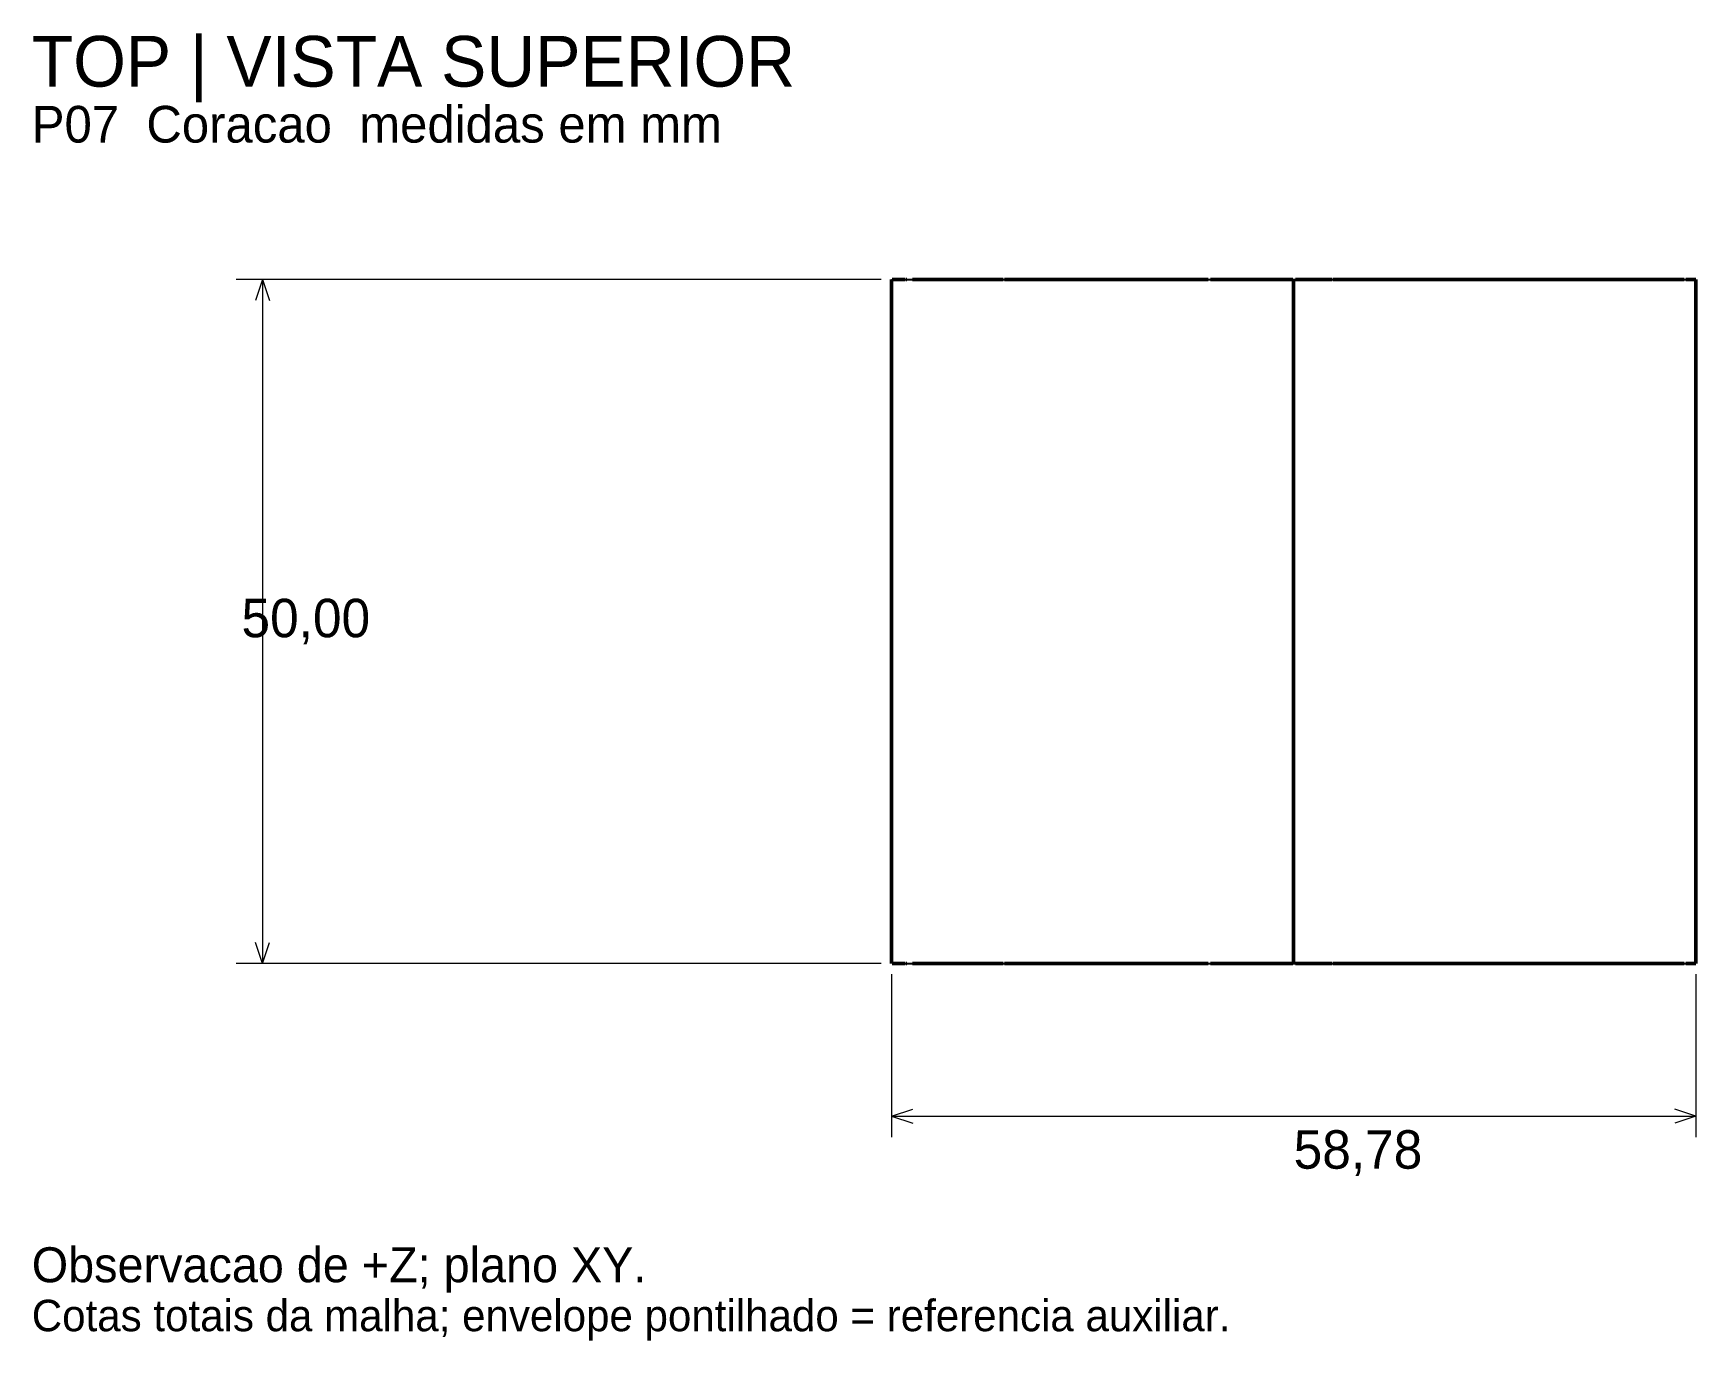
# Model space of a CAD drawing. Header units: millimetres. Extents: x 5 to 127, y 2 to 97.
import ezdxf

# ---------------------------------------------------------------- set-up
doc = ezdxf.new("R2010")
doc.units = ezdxf.units.MM
doc.linetypes.add('DOTTED', pattern=[1, 0, -1])
doc.linetypes.add('HIDDEN', pattern=[4.5, 3, -1.5])
for name, color, linetype, lineweight in [('HIDDEN', 8, 'HIDDEN', 25), ('REFERENCE', 8, 'DOTTED', 13), ('TEXT', 7, 'CONTINUOUS', 18), ('THIN', 7, 'CONTINUOUS', 18), ('VISIBLE', 7, 'CONTINUOUS', 50)]:
    doc.layers.add(name, color=color, linetype=linetype, lineweight=lineweight)

msp = doc.modelspace()

# ---------------------------------------------------------------- linework, layer by layer
at = {"layer": 'HIDDEN'}
for p, q in [((67.77, 79.31), (67.82, 79.31)), ((67.82, 79.31), (67.88, 79.31)), ((67.88, 79.31), (68.13, 79.31)), ((68.13, 79.31), (68.44, 79.31)), ((68.44, 79.31), (68.81, 79.31)), ((68.81, 79.31), (69.23, 79.31)), ((69.23, 79.31), (69.71, 79.31)), ((69.71, 79.31), (70.26, 79.31)), ((70.26, 79.31), (70.87, 79.31)), ((70.87, 79.31), (71.55, 79.31)), ((71.55, 79.31), (72.3, 79.31)), ((72.3, 79.31), (73.12, 79.31)), ((73.12, 79.31), (74.58, 79.31)), ((74.58, 79.31), (76.85, 79.31)), ((76.85, 79.31), (79.72, 79.31)), ((79.72, 79.31), (82.95, 79.31)), ((82.95, 79.31), (86.31, 79.31)), ((86.31, 79.31), (89.58, 79.31)), ((89.58, 79.31), (92.52, 79.31)), ((92.52, 79.31), (94.91, 79.31)), ((94.91, 79.31), (96.52, 79.31)), ((96.52, 79.31), (97.11, 79.31)), ((97.11, 29.31), (97.11, 79.31)), ((97.11, 79.31), (97.33, 79.31)), ((97.33, 79.31), (97.91, 79.31)), ((97.91, 79.31), (98.87, 79.31)), ((98.87, 79.31), (100.19, 79.31)), ((100.19, 79.31), (101.88, 79.31)), ((101.88, 79.31), (103.92, 79.31)), ((103.92, 79.31), (106.31, 79.31)), ((106.31, 79.31), (109.04, 79.31)), ((109.04, 79.31), (112.12, 79.31)), ((112.12, 79.31), (115.52, 79.31)), ((115.52, 79.31), (117.04, 79.31)), ((117.04, 79.31), (118.32, 79.31)), ((118.32, 79.31), (119.39, 79.31)), ((119.39, 79.31), (120.27, 79.31)), ((120.27, 79.31), (120.98, 79.31)), ((120.98, 79.31), (121.55, 79.31)), ((121.55, 79.31), (121.99, 79.31)), ((121.99, 79.31), (122.33, 79.31)), ((122.33, 79.31), (122.59, 79.31)), ((122.59, 79.31), (122.79, 79.31)), ((122.79, 79.31), (123.25, 79.31)), ((123.25, 79.31), (123.68, 79.31)), ((123.68, 79.31), (124.07, 79.31)), ((124.07, 79.31), (124.43, 79.31)), ((124.43, 79.31), (124.75, 79.31)), ((124.75, 79.31), (125.05, 79.31)), ((125.05, 79.31), (125.32, 79.31)), ((125.32, 79.31), (125.57, 79.31)), ((125.57, 79.31), (125.79, 79.31)), ((125.79, 79.31), (125.99, 79.31)), ((125.99, 79.31), (126.19, 79.31)), ((126.19, 79.31), (126.35, 79.31)), ((126.35, 79.31), (126.45, 79.31)), ((126.45, 79.31), (126.5, 79.31)), ((67.77, 29.31), (67.82, 29.31)), ((67.82, 29.31), (67.88, 29.31)), ((67.88, 29.31), (68.13, 29.31)), ((68.13, 29.31), (68.44, 29.31)), ((68.44, 29.31), (68.81, 29.31)), ((68.81, 29.31), (69.23, 29.31)), ((69.23, 29.31), (69.71, 29.31)), ((69.71, 29.31), (70.26, 29.31)), ((70.26, 29.31), (70.87, 29.31)), ((70.87, 29.31), (71.55, 29.31)), ((71.55, 29.31), (72.3, 29.31)), ((72.3, 29.31), (73.12, 29.31)), ((73.12, 29.31), (74.58, 29.31)), ((74.58, 29.31), (76.85, 29.31)), ((76.85, 29.31), (79.72, 29.31)), ((79.72, 29.31), (82.95, 29.31)), ((82.95, 29.31), (86.31, 29.31)), ((86.31, 29.31), (89.58, 29.31)), ((89.58, 29.31), (92.52, 29.31)), ((92.52, 29.31), (94.91, 29.31)), ((94.91, 29.31), (96.52, 29.31)), ((96.52, 29.31), (97.11, 29.31)), ((97.11, 29.31), (97.33, 29.31)), ((97.33, 29.31), (97.91, 29.31)), ((97.91, 29.31), (98.87, 29.31)), ((98.87, 29.31), (100.19, 29.31)), ((100.19, 29.31), (101.88, 29.31)), ((101.88, 29.31), (103.92, 29.31)), ((103.92, 29.31), (106.31, 29.31)), ((106.31, 29.31), (109.04, 29.31)), ((109.04, 29.31), (112.12, 29.31)), ((112.12, 29.31), (115.52, 29.31)), ((115.52, 29.31), (117.04, 29.31)), ((117.04, 29.31), (118.32, 29.31)), ((118.32, 29.31), (119.39, 29.31)), ((119.39, 29.31), (120.27, 29.31)), ((120.27, 29.31), (120.98, 29.31)), ((120.98, 29.31), (121.55, 29.31)), ((121.55, 29.31), (121.99, 29.31)), ((121.99, 29.31), (122.33, 29.31)), ((122.33, 29.31), (122.59, 29.31)), ((122.59, 29.31), (122.79, 29.31)), ((122.79, 29.31), (123.25, 29.31)), ((123.25, 29.31), (123.68, 29.31)), ((123.68, 29.31), (124.07, 29.31)), ((124.07, 29.31), (124.43, 29.31)), ((124.43, 29.31), (124.75, 29.31)), ((124.75, 29.31), (125.05, 29.31)), ((125.05, 29.31), (125.32, 29.31)), ((125.32, 29.31), (125.57, 29.31)), ((125.57, 29.31), (125.79, 29.31)), ((125.79, 29.31), (125.99, 29.31)), ((125.99, 29.31), (126.19, 29.31)), ((126.19, 29.31), (126.35, 29.31)), ((126.35, 29.31), (126.45, 29.31)), ((126.45, 29.31), (126.5, 29.31))]:
    msp.add_line(p, q, dxfattribs=at)
at = {"layer": 'REFERENCE'}
for p, q in [((67.72, 79.31), (126.5, 79.31)), ((67.72, 29.31), (67.72, 79.31)), ((126.5, 79.31), (126.5, 29.31)), ((126.5, 29.31), (67.72, 29.31))]:
    msp.add_line(p, q, dxfattribs=at)
at = {"layer": 'THIN'}
for p, q in [((66.96, 79.31), (19.81, 79.31)), ((21.72, 79.31), (21.21, 77.77)), ((21.72, 79.31), (21.72, 29.31)), ((21.72, 79.31), (22.23, 77.77)), ((21.72, 29.31), (21.21, 30.84)), ((21.72, 29.31), (22.23, 30.84)), ((66.96, 29.31), (19.81, 29.31)), ((67.72, 28.54), (67.72, 16.61)), ((126.5, 28.54), (126.5, 16.61)), ((67.72, 18.15), (69.26, 18.66)), ((126.5, 18.15), (124.97, 18.66)), ((67.72, 18.15), (126.5, 18.15)), ((67.72, 18.15), (69.26, 17.63)), ((126.5, 18.15), (124.97, 17.63))]:
    msp.add_line(p, q, dxfattribs=at)
at = {"layer": 'VISIBLE'}
for p, q in [((67.72, 29.31), (67.72, 79.31)), ((67.76, 79.31), (67.8, 79.31)), ((67.8, 79.31), (67.85, 79.31)), ((67.85, 79.31), (67.92, 79.31)), ((67.92, 79.31), (67.99, 79.31)), ((67.99, 79.31), (68.06, 79.31)), ((68.06, 79.31), (68.14, 79.31)), ((68.14, 79.31), (68.22, 79.31)), ((68.22, 79.31), (68.29, 79.31)), ((68.29, 79.31), (68.37, 79.31)), ((68.37, 79.31), (68.46, 79.31)), ((68.46, 79.31), (68.54, 79.31)), ((68.54, 79.31), (68.63, 79.31)), ((68.63, 79.31), (68.72, 79.31)), ((68.78, 79.31), (68.84, 79.31)), ((69.24, 79.31), (69.29, 79.31)), ((69.29, 79.31), (69.36, 79.31)), ((69.36, 79.31), (69.44, 79.31)), ((69.44, 79.31), (69.54, 79.31)), ((69.54, 79.31), (69.66, 79.31)), ((69.66, 79.31), (69.79, 79.31)), ((69.79, 79.31), (69.94, 79.31)), ((69.94, 79.31), (70.1, 79.31)), ((70.1, 79.31), (70.39, 79.31)), ((70.39, 79.31), (70.73, 79.31)), ((70.73, 79.31), (71.12, 79.31)), ((71.12, 79.31), (71.54, 79.31)), ((71.54, 79.31), (71.99, 79.31)), ((71.99, 79.31), (72.47, 79.31)), ((72.47, 79.31), (72.96, 79.31)), ((72.96, 79.31), (73.47, 79.31)), ((73.47, 79.31), (73.98, 79.31)), ((73.98, 79.31), (74.49, 79.31)), ((74.49, 79.31), (74.76, 79.31)), ((74.76, 79.31), (74.98, 79.31)), ((74.98, 79.31), (75.16, 79.31)), ((75.16, 79.31), (75.32, 79.31)), ((75.32, 79.31), (75.44, 79.31)), ((75.44, 79.31), (75.55, 79.31)), ((75.55, 79.31), (75.64, 79.31)), ((75.64, 79.31), (75.72, 79.31)), ((75.72, 79.31), (75.8, 79.31)), ((75.8, 79.31), (75.88, 79.31)), ((75.98, 79.31), (76.02, 79.31)), ((76.02, 79.31), (76.1, 79.31)), ((76.1, 79.31), (76.19, 79.31)), ((76.19, 79.31), (76.23, 79.31)), ((76.23, 79.31), (76.27, 79.31)), ((76.27, 79.31), (76.45, 79.31)), ((76.45, 79.31), (76.67, 79.31)), ((76.67, 79.31), (76.93, 79.31)), ((76.93, 79.31), (77.22, 79.31)), ((77.22, 79.31), (77.53, 79.31)), ((77.53, 79.31), (77.85, 79.31)), ((77.85, 79.31), (78.17, 79.31)), ((78.17, 79.31), (78.49, 79.31)), ((78.49, 79.31), (78.8, 79.31)), ((78.8, 79.31), (79.08, 79.31)), ((79.08, 79.31), (79.46, 79.31)), ((79.46, 79.31), (79.86, 79.31)), ((79.86, 79.31), (80.27, 79.31)), ((80.27, 79.31), (80.69, 79.31)), ((80.69, 79.31), (81.11, 79.31)), ((81.11, 79.31), (81.53, 79.31)), ((81.53, 79.31), (81.93, 79.31)), ((81.93, 79.31), (82.32, 79.31)), ((82.32, 79.31), (82.69, 79.31)), ((82.69, 79.31), (83.03, 79.31)), ((83.03, 79.31), (83.16, 79.31)), ((83.16, 79.31), (83.28, 79.31)), ((83.28, 79.31), (83.39, 79.31)), ((83.39, 79.31), (83.51, 79.31)), ((83.51, 79.31), (83.61, 79.31)), ((83.61, 79.31), (83.7, 79.31)), ((83.7, 79.31), (83.79, 79.31)), ((83.79, 79.31), (83.85, 79.31)), ((83.85, 79.31), (83.91, 79.31)), ((83.94, 79.31), (83.99, 79.31)), ((83.99, 79.31), (84.2, 79.31)), ((84.2, 79.31), (84.35, 79.31)), ((84.35, 79.31), (84.53, 79.31)), ((84.53, 79.31), (84.73, 79.31)), ((84.73, 79.31), (84.96, 79.31)), ((84.96, 79.31), (85.2, 79.31)), ((85.2, 79.31), (85.46, 79.31)), ((85.46, 79.31), (85.72, 79.31)), ((85.72, 79.31), (86.17, 79.31)), ((86.17, 79.31), (86.57, 79.31)), ((86.57, 79.31), (86.93, 79.31)), ((86.93, 79.31), (87.27, 79.31)), ((87.27, 79.31), (87.58, 79.31)), ((87.58, 79.31), (87.89, 79.31)), ((87.89, 79.31), (88.19, 79.31)), ((88.19, 79.31), (88.5, 79.31)), ((88.5, 79.31), (88.82, 79.31)), ((88.82, 79.31), (89.16, 79.31)), ((89.16, 79.31), (89.36, 79.31)), ((89.36, 79.31), (89.55, 79.31)), ((89.55, 79.31), (89.73, 79.31)), ((89.73, 79.31), (89.91, 79.31)), ((89.91, 79.31), (90.07, 79.31)), ((90.07, 79.31), (90.22, 79.31)), ((90.22, 79.31), (90.35, 79.31)), ((90.35, 79.31), (90.48, 79.31)), ((90.48, 79.31), (90.59, 79.31)), ((90.59, 79.31), (90.69, 79.31)), ((90.69, 79.31), (90.73, 79.31)), ((90.73, 79.31), (90.77, 79.31)), ((90.77, 79.31), (90.81, 79.31)), ((90.81, 79.31), (90.85, 79.31)), ((91.02, 79.31), (91.12, 79.31)), ((91.12, 79.31), (91.31, 79.31)), ((91.31, 79.31), (91.56, 79.31)), ((91.56, 79.31), (91.87, 79.31)), ((91.87, 79.31), (92.21, 79.31)), ((92.21, 79.31), (92.56, 79.31)), ((92.56, 79.31), (92.92, 79.31)), ((92.92, 79.31), (93.27, 79.31)), ((93.27, 79.31), (93.58, 79.31)), ((93.58, 79.31), (93.85, 79.31)), ((93.85, 79.31), (94.08, 79.31)), ((94.08, 79.31), (94.33, 79.31)), ((94.33, 79.31), (94.6, 79.31)), ((94.6, 79.31), (94.87, 79.31)), ((94.87, 79.31), (95.15, 79.31)), ((95.15, 79.31), (95.43, 79.31)), ((95.43, 79.31), (95.7, 79.31)), ((95.7, 79.31), (95.97, 79.31)), ((95.97, 79.31), (96.22, 79.31)), ((96.22, 79.31), (96.46, 79.31)), ((96.46, 79.31), (96.55, 79.31)), ((96.55, 79.31), (96.64, 79.31)), ((96.64, 79.31), (96.73, 79.31)), ((96.73, 79.31), (96.81, 79.31)), ((96.81, 79.31), (96.89, 79.31)), ((96.89, 79.31), (96.96, 79.31)), ((96.96, 79.31), (97.01, 79.31)), ((97.01, 79.31), (97.06, 79.31)), ((97.11, 29.31), (97.11, 79.31)), ((97.25, 79.31), (97.29, 79.31)), ((97.29, 79.31), (97.33, 79.31)), ((97.33, 79.31), (97.37, 79.31)), ((97.37, 79.31), (97.41, 79.31)), ((97.41, 79.31), (97.45, 79.31)), ((97.45, 79.31), (97.64, 79.31)), ((97.64, 79.31), (97.89, 79.31)), ((97.89, 79.31), (98.16, 79.31)), ((98.16, 79.31), (98.45, 79.31)), ((98.45, 79.31), (98.76, 79.31)), ((98.76, 79.31), (99.05, 79.31)), ((99.05, 79.31), (99.33, 79.31)), ((99.33, 79.31), (99.57, 79.31)), ((99.57, 79.31), (99.77, 79.31)), ((99.77, 79.31), (99.91, 79.31)), ((99.98, 79.31), (100.03, 79.31)), ((100.03, 79.31), (100.07, 79.31)), ((100.07, 79.31), (100.12, 79.31)), ((100.12, 79.31), (100.17, 79.31)), ((100.17, 79.31), (100.23, 79.31)), ((100.23, 79.31), (100.29, 79.31)), ((100.29, 79.31), (100.35, 79.31)), ((100.35, 79.31), (100.63, 79.31)), ((100.63, 79.31), (100.95, 79.31)), ((100.95, 79.31), (101.32, 79.31)), ((101.32, 79.31), (101.71, 79.31)), ((101.71, 79.31), (102.11, 79.31)), ((102.11, 79.31), (102.51, 79.31)), ((102.51, 79.31), (102.9, 79.31)), ((102.9, 79.31), (103.26, 79.31)), ((103.26, 79.31), (103.59, 79.31)), ((103.59, 79.31), (103.87, 79.31)), ((103.87, 79.31), (103.91, 79.31)), ((103.91, 79.31), (103.95, 79.31)), ((103.95, 79.31), (104, 79.31)), ((104, 79.31), (104.1, 79.31)), ((104.1, 79.31), (104.15, 79.31)), ((104.15, 79.31), (104.2, 79.31)), ((104.2, 79.31), (104.25, 79.31)), ((104.25, 79.31), (104.3, 79.31)), ((104.3, 79.31), (104.34, 79.31)), ((104.34, 79.31), (104.44, 79.31)), ((104.44, 79.31), (104.57, 79.31)), ((104.57, 79.31), (104.71, 79.31)), ((104.71, 79.31), (104.88, 79.31)), ((104.88, 79.31), (105.06, 79.31)), ((105.06, 79.31), (105.26, 79.31)), ((105.26, 79.31), (105.48, 79.31)), ((105.48, 79.31), (105.71, 79.31)), ((105.71, 79.31), (105.95, 79.31)), ((105.95, 79.31), (106.2, 79.31)), ((106.2, 79.31), (106.37, 79.31)), ((106.37, 79.31), (106.54, 79.31)), ((106.54, 79.31), (106.73, 79.31)), ((106.73, 79.31), (106.95, 79.31)), ((106.95, 79.31), (107.2, 79.31)), ((107.2, 79.31), (107.49, 79.31)), ((107.49, 79.31), (107.84, 79.31)), ((107.84, 79.31), (108.26, 79.31)), ((108.26, 79.31), (108.75, 79.31)), ((108.75, 79.31), (109.32, 79.31)), ((109.32, 79.31), (110.02, 79.31)), ((110.02, 79.31), (110.6, 79.31)), ((110.6, 79.31), (111.08, 79.31)), ((111.08, 79.31), (111.49, 79.31)), ((111.49, 79.31), (111.85, 79.31)), ((111.85, 79.31), (112.17, 79.31)), ((112.17, 79.31), (112.48, 79.31)), ((112.48, 79.31), (112.81, 79.31)), ((112.81, 79.31), (113.17, 79.31)), ((113.17, 79.31), (113.59, 79.31)), ((113.59, 79.31), (113.96, 79.31)), ((113.96, 79.31), (114.34, 79.31)), ((114.34, 79.31), (114.71, 79.31)), ((114.71, 79.31), (115.08, 79.31)), ((115.08, 79.31), (115.44, 79.31)), ((115.44, 79.31), (115.79, 79.31)), ((115.79, 79.31), (116.13, 79.31)), ((116.13, 79.31), (116.45, 79.31)), ((116.45, 79.31), (116.75, 79.31)), ((116.75, 79.31), (117.03, 79.31)), ((117.03, 79.31), (117.28, 79.31)), ((117.28, 79.31), (117.5, 79.31)), ((117.5, 79.31), (117.7, 79.31)), ((117.7, 79.31), (117.87, 79.31)), ((117.87, 79.31), (118.03, 79.31)), ((118.03, 79.31), (118.18, 79.31)), ((118.18, 79.31), (118.32, 79.31)), ((118.32, 79.31), (118.47, 79.31)), ((118.47, 79.31), (118.61, 79.31)), ((118.61, 79.31), (118.77, 79.31)), ((118.77, 79.31), (119.35, 79.31)), ((119.35, 79.31), (119.94, 79.31)), ((119.94, 79.31), (120.53, 79.31)), ((120.53, 79.31), (121.12, 79.31)), ((121.12, 79.31), (121.69, 79.31)), ((121.69, 79.31), (122.24, 79.31)), ((122.24, 79.31), (122.77, 79.31)), ((122.77, 79.31), (123.25, 79.31)), ((123.25, 79.31), (123.7, 79.31)), ((123.7, 79.31), (124.08, 79.31)), ((124.08, 79.31), (124.27, 79.31)), ((124.27, 79.31), (124.46, 79.31)), ((124.46, 79.31), (124.65, 79.31)), ((124.65, 79.31), (124.84, 79.31)), ((124.84, 79.31), (125.02, 79.31)), ((125.02, 79.31), (125.18, 79.31)), ((125.18, 79.31), (125.33, 79.31)), ((125.33, 79.31), (125.46, 79.31)), ((125.46, 79.31), (125.57, 79.31)), ((125.57, 79.31), (125.65, 79.31)), ((125.79, 79.31), (126.03, 79.31)), ((126.03, 79.31), (126.22, 79.31)), ((126.22, 79.31), (126.36, 79.31)), ((126.36, 79.31), (126.46, 79.31)), ((126.46, 79.31), (126.5, 79.31)), ((126.5, 29.31), (126.5, 79.31)), ((67.76, 29.31), (67.8, 29.31)), ((67.8, 29.31), (67.85, 29.31)), ((67.85, 29.31), (67.92, 29.31)), ((67.92, 29.31), (67.99, 29.31)), ((67.99, 29.31), (68.06, 29.31)), ((68.06, 29.31), (68.14, 29.31)), ((68.14, 29.31), (68.22, 29.31)), ((68.22, 29.31), (68.29, 29.31)), ((68.29, 29.31), (68.37, 29.31)), ((68.37, 29.31), (68.46, 29.31)), ((68.46, 29.31), (68.54, 29.31)), ((68.54, 29.31), (68.63, 29.31)), ((68.63, 29.31), (68.72, 29.31)), ((68.78, 29.31), (68.84, 29.31)), ((69.24, 29.31), (69.29, 29.31)), ((69.29, 29.31), (69.36, 29.31)), ((69.36, 29.31), (69.44, 29.31)), ((69.44, 29.31), (69.54, 29.31)), ((69.54, 29.31), (69.66, 29.31)), ((69.66, 29.31), (69.79, 29.31)), ((69.79, 29.31), (69.94, 29.31)), ((69.94, 29.31), (70.1, 29.31)), ((70.1, 29.31), (70.39, 29.31)), ((70.39, 29.31), (70.73, 29.31)), ((70.73, 29.31), (71.12, 29.31)), ((71.12, 29.31), (71.54, 29.31)), ((71.54, 29.31), (71.99, 29.31)), ((71.99, 29.31), (72.47, 29.31)), ((72.47, 29.31), (72.96, 29.31)), ((72.96, 29.31), (73.47, 29.31)), ((73.47, 29.31), (73.98, 29.31)), ((73.98, 29.31), (74.49, 29.31)), ((74.49, 29.31), (74.76, 29.31)), ((74.76, 29.31), (74.98, 29.31)), ((74.98, 29.31), (75.16, 29.31)), ((75.16, 29.31), (75.32, 29.31)), ((75.32, 29.31), (75.44, 29.31)), ((75.44, 29.31), (75.55, 29.31)), ((75.55, 29.31), (75.64, 29.31)), ((75.64, 29.31), (75.72, 29.31)), ((75.72, 29.31), (75.8, 29.31)), ((75.8, 29.31), (75.88, 29.31)), ((75.98, 29.31), (76.02, 29.31)), ((76.02, 29.31), (76.1, 29.31)), ((76.1, 29.31), (76.19, 29.31)), ((76.19, 29.31), (76.23, 29.31)), ((76.23, 29.31), (76.27, 29.31)), ((76.27, 29.31), (76.45, 29.31)), ((76.45, 29.31), (76.67, 29.31)), ((76.67, 29.31), (76.93, 29.31)), ((76.93, 29.31), (77.22, 29.31)), ((77.22, 29.31), (77.53, 29.31)), ((77.53, 29.31), (77.85, 29.31)), ((77.85, 29.31), (78.17, 29.31)), ((78.17, 29.31), (78.49, 29.31)), ((78.49, 29.31), (78.8, 29.31)), ((78.8, 29.31), (79.08, 29.31)), ((79.08, 29.31), (79.46, 29.31)), ((79.46, 29.31), (79.86, 29.31)), ((79.86, 29.31), (80.27, 29.31)), ((80.27, 29.31), (80.69, 29.31)), ((80.69, 29.31), (81.11, 29.31)), ((81.11, 29.31), (81.53, 29.31)), ((81.53, 29.31), (81.93, 29.31)), ((81.93, 29.31), (82.32, 29.31)), ((82.32, 29.31), (82.69, 29.31)), ((82.69, 29.31), (83.03, 29.31)), ((83.03, 29.31), (83.16, 29.31)), ((83.16, 29.31), (83.28, 29.31)), ((83.28, 29.31), (83.39, 29.31)), ((83.39, 29.31), (83.51, 29.31)), ((83.51, 29.31), (83.61, 29.31)), ((83.61, 29.31), (83.7, 29.31)), ((83.7, 29.31), (83.79, 29.31)), ((83.79, 29.31), (83.85, 29.31)), ((83.85, 29.31), (83.91, 29.31)), ((83.94, 29.31), (83.99, 29.31)), ((83.99, 29.31), (84.2, 29.31)), ((84.2, 29.31), (84.35, 29.31)), ((84.35, 29.31), (84.53, 29.31)), ((84.53, 29.31), (84.73, 29.31)), ((84.73, 29.31), (84.96, 29.31)), ((84.96, 29.31), (85.2, 29.31)), ((85.2, 29.31), (85.46, 29.31)), ((85.46, 29.31), (85.72, 29.31)), ((85.72, 29.31), (86.17, 29.31)), ((86.17, 29.31), (86.57, 29.31)), ((86.57, 29.31), (86.93, 29.31)), ((86.93, 29.31), (87.27, 29.31)), ((87.27, 29.31), (87.58, 29.31)), ((87.58, 29.31), (87.89, 29.31)), ((87.89, 29.31), (88.19, 29.31)), ((88.19, 29.31), (88.5, 29.31)), ((88.5, 29.31), (88.82, 29.31)), ((88.82, 29.31), (89.16, 29.31)), ((89.16, 29.31), (89.36, 29.31)), ((89.36, 29.31), (89.55, 29.31)), ((89.55, 29.31), (89.73, 29.31)), ((89.73, 29.31), (89.91, 29.31)), ((89.91, 29.31), (90.07, 29.31)), ((90.07, 29.31), (90.22, 29.31)), ((90.22, 29.31), (90.35, 29.31)), ((90.35, 29.31), (90.48, 29.31)), ((90.48, 29.31), (90.59, 29.31)), ((90.59, 29.31), (90.69, 29.31)), ((90.69, 29.31), (90.73, 29.31)), ((90.73, 29.31), (90.77, 29.31)), ((90.77, 29.31), (90.81, 29.31)), ((90.81, 29.31), (90.85, 29.31)), ((91.02, 29.31), (91.12, 29.31)), ((91.12, 29.31), (91.31, 29.31)), ((91.31, 29.31), (91.56, 29.31)), ((91.56, 29.31), (91.87, 29.31)), ((91.87, 29.31), (92.21, 29.31)), ((92.21, 29.31), (92.56, 29.31)), ((92.56, 29.31), (92.92, 29.31)), ((92.92, 29.31), (93.27, 29.31)), ((93.27, 29.31), (93.58, 29.31)), ((93.58, 29.31), (93.85, 29.31)), ((93.85, 29.31), (94.08, 29.31)), ((94.08, 29.31), (94.33, 29.31)), ((94.33, 29.31), (94.6, 29.31)), ((94.6, 29.31), (94.87, 29.31)), ((94.87, 29.31), (95.15, 29.31)), ((95.15, 29.31), (95.43, 29.31)), ((95.43, 29.31), (95.7, 29.31)), ((95.7, 29.31), (95.97, 29.31)), ((95.97, 29.31), (96.22, 29.31)), ((96.22, 29.31), (96.46, 29.31)), ((96.46, 29.31), (96.55, 29.31)), ((96.55, 29.31), (96.64, 29.31)), ((96.64, 29.31), (96.73, 29.31)), ((96.73, 29.31), (96.81, 29.31)), ((96.81, 29.31), (96.89, 29.31)), ((96.89, 29.31), (96.96, 29.31)), ((96.96, 29.31), (97.01, 29.31)), ((97.01, 29.31), (97.06, 29.31)), ((97.25, 29.31), (97.29, 29.31)), ((97.29, 29.31), (97.33, 29.31)), ((97.33, 29.31), (97.37, 29.31)), ((97.37, 29.31), (97.41, 29.31)), ((97.41, 29.31), (97.45, 29.31)), ((97.45, 29.31), (97.64, 29.31)), ((97.64, 29.31), (97.89, 29.31)), ((97.89, 29.31), (98.16, 29.31)), ((98.16, 29.31), (98.45, 29.31)), ((98.45, 29.31), (98.76, 29.31)), ((98.76, 29.31), (99.05, 29.31)), ((99.05, 29.31), (99.33, 29.31)), ((99.33, 29.31), (99.57, 29.31)), ((99.57, 29.31), (99.77, 29.31)), ((99.77, 29.31), (99.91, 29.31)), ((99.98, 29.31), (100.03, 29.31)), ((100.03, 29.31), (100.07, 29.31)), ((100.07, 29.31), (100.12, 29.31)), ((100.12, 29.31), (100.17, 29.31)), ((100.17, 29.31), (100.23, 29.31)), ((100.23, 29.31), (100.29, 29.31)), ((100.29, 29.31), (100.35, 29.31)), ((100.35, 29.31), (100.63, 29.31)), ((100.63, 29.31), (100.95, 29.31)), ((100.95, 29.31), (101.32, 29.31)), ((101.32, 29.31), (101.71, 29.31)), ((101.71, 29.31), (102.11, 29.31)), ((102.11, 29.31), (102.51, 29.31)), ((102.51, 29.31), (102.9, 29.31)), ((102.9, 29.31), (103.26, 29.31)), ((103.26, 29.31), (103.59, 29.31)), ((103.59, 29.31), (103.87, 29.31)), ((103.87, 29.31), (103.91, 29.31)), ((103.91, 29.31), (103.95, 29.31)), ((103.95, 29.31), (104, 29.31)), ((104, 29.31), (104.1, 29.31)), ((104.1, 29.31), (104.15, 29.31)), ((104.15, 29.31), (104.2, 29.31)), ((104.2, 29.31), (104.25, 29.31)), ((104.25, 29.31), (104.3, 29.31)), ((104.3, 29.31), (104.34, 29.31)), ((104.34, 29.31), (104.44, 29.31)), ((104.44, 29.31), (104.57, 29.31)), ((104.57, 29.31), (104.71, 29.31)), ((104.71, 29.31), (104.88, 29.31)), ((104.88, 29.31), (105.06, 29.31)), ((105.06, 29.31), (105.26, 29.31)), ((105.26, 29.31), (105.48, 29.31)), ((105.48, 29.31), (105.71, 29.31)), ((105.71, 29.31), (105.95, 29.31)), ((105.95, 29.31), (106.2, 29.31)), ((106.2, 29.31), (106.37, 29.31)), ((106.37, 29.31), (106.54, 29.31)), ((106.54, 29.31), (106.73, 29.31)), ((106.73, 29.31), (106.95, 29.31)), ((106.95, 29.31), (107.2, 29.31)), ((107.2, 29.31), (107.49, 29.31)), ((107.49, 29.31), (107.84, 29.31)), ((107.84, 29.31), (108.26, 29.31)), ((108.26, 29.31), (108.75, 29.31)), ((108.75, 29.31), (109.32, 29.31)), ((109.32, 29.31), (110.02, 29.31)), ((110.02, 29.31), (110.6, 29.31)), ((110.6, 29.31), (111.08, 29.31)), ((111.08, 29.31), (111.49, 29.31)), ((111.49, 29.31), (111.85, 29.31)), ((111.85, 29.31), (112.17, 29.31)), ((112.17, 29.31), (112.48, 29.31)), ((112.48, 29.31), (112.81, 29.31)), ((112.81, 29.31), (113.17, 29.31)), ((113.17, 29.31), (113.59, 29.31)), ((113.59, 29.31), (113.96, 29.31)), ((113.96, 29.31), (114.34, 29.31)), ((114.34, 29.31), (114.71, 29.31)), ((114.71, 29.31), (115.08, 29.31)), ((115.08, 29.31), (115.44, 29.31)), ((115.44, 29.31), (115.79, 29.31)), ((115.79, 29.31), (116.13, 29.31)), ((116.13, 29.31), (116.45, 29.31)), ((116.45, 29.31), (116.75, 29.31)), ((116.75, 29.31), (117.03, 29.31)), ((117.03, 29.31), (117.28, 29.31)), ((117.28, 29.31), (117.5, 29.31)), ((117.5, 29.31), (117.7, 29.31)), ((117.7, 29.31), (117.87, 29.31)), ((117.87, 29.31), (118.03, 29.31)), ((118.03, 29.31), (118.18, 29.31)), ((118.18, 29.31), (118.32, 29.31)), ((118.32, 29.31), (118.47, 29.31)), ((118.47, 29.31), (118.61, 29.31)), ((118.61, 29.31), (118.77, 29.31)), ((118.77, 29.31), (119.35, 29.31)), ((119.35, 29.31), (119.94, 29.31)), ((119.94, 29.31), (120.53, 29.31)), ((120.53, 29.31), (121.12, 29.31)), ((121.12, 29.31), (121.69, 29.31)), ((121.69, 29.31), (122.24, 29.31)), ((122.24, 29.31), (122.77, 29.31)), ((122.77, 29.31), (123.25, 29.31)), ((123.25, 29.31), (123.7, 29.31)), ((123.7, 29.31), (124.08, 29.31)), ((124.08, 29.31), (124.27, 29.31)), ((124.27, 29.31), (124.46, 29.31)), ((124.46, 29.31), (124.65, 29.31)), ((124.65, 29.31), (124.84, 29.31)), ((124.84, 29.31), (125.02, 29.31)), ((125.02, 29.31), (125.18, 29.31)), ((125.18, 29.31), (125.33, 29.31)), ((125.33, 29.31), (125.46, 29.31)), ((125.46, 29.31), (125.57, 29.31)), ((125.57, 29.31), (125.65, 29.31)), ((125.79, 29.31), (126.03, 29.31)), ((126.03, 29.31), (126.22, 29.31)), ((126.22, 29.31), (126.36, 29.31)), ((126.36, 29.31), (126.46, 29.31)), ((126.46, 29.31), (126.5, 29.31))]:
    msp.add_line(p, q, dxfattribs=at)

# ---------------------------------------------------------------- texts
at = {"layer": 'TEXT'}
for s, height, p in [('TOP | VISTA SUPERIOR', 3.7057, (4.86, 93.41)), ('P07  Coracao  medidas em mm', 2.6834, (4.86, 89.32)), ('50,00', 2.811, (20.19, 53.16)), ('58,78', 2.811, (97.11, 14.31)), ('Observacao de +Z; plano XY.', 2.5557, (4.86, 6.01)), ('Cotas totais da malha; envelope pontilhado = referencia auxiliar.', 2.3001, (4.86, 2.43))]:
    msp.add_text(s, height=height, dxfattribs=at).set_placement(p)

doc.saveas('drawing.dxf')
